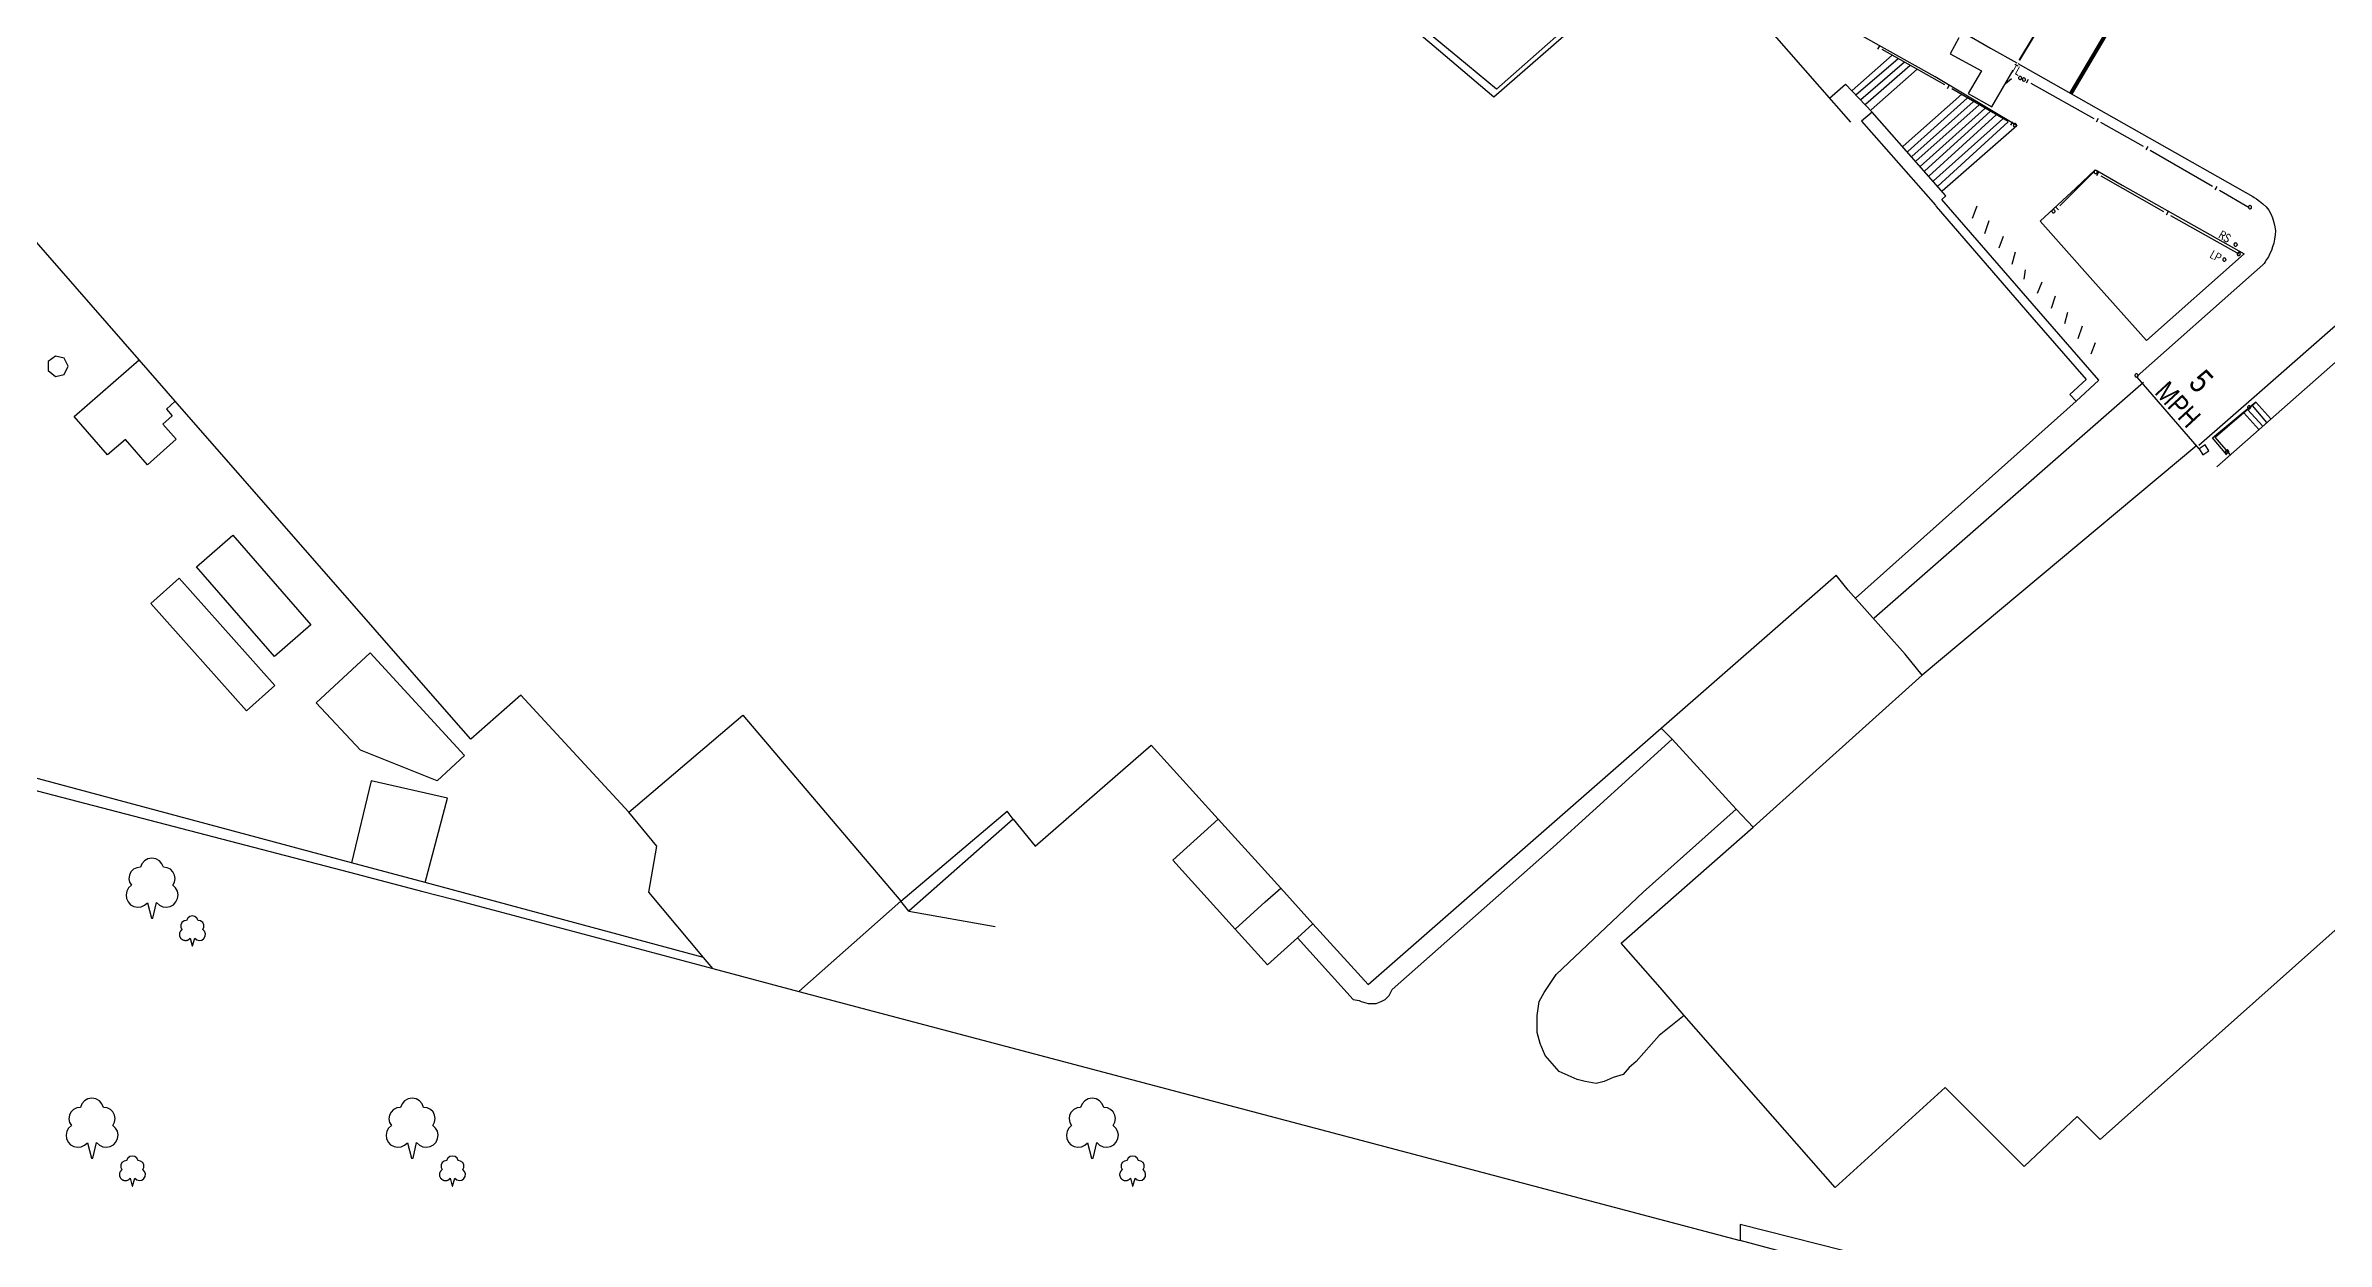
# Model space of a CAD drawing. Extents: x 427500 to 429848, y 434500 to 436505.
# Drawn here: x 429335.8 to 429449.8, y 434848.3 to 434908.1 of the extents above; entities that cross this region are included whole.
import ezdxf

# ---------------------------------------------------------------- set-up
doc = ezdxf.new("R2010")
doc.units = 0
doc.linetypes.add('1055', pattern=[0.6, 0.1, -0.5])
doc.layers.get('0').update_dxf_attribs({"color": 222})
doc.layers.add('LPTIP_Ex_Base', color=8, linetype='Continuous')
doc.layers.add('PRO-MARKINGS', color=7, linetype='Continuous')
doc.styles.add('ARIAL', font='arial.ttf', dxfattribs={"width": 0.8})
doc.styles.get("Standard").update_dxf_attribs({"font": 'romans.shx'})

# ---------------------------------------------------------------- blocks, each defined once
blk = doc.blocks.new('MH_LINE')
at = {"color": 0, "linetype": 'ByBlock', "flags": 128}
blk.add_lwpolyline([(-0.5, 0), (0.5, 0)], dxfattribs=at)
blk = doc.blocks.new('FENCE_UP')
at = {"color": 0, "linetype": 'ByBlock', "flags": 128}
blk.add_lwpolyline([(0, 0.5), (0, -0.5)], dxfattribs=at)
blk = doc.blocks.new('CIRCL')
at = {"color": 0, "linetype": 'ByBlock', "flags": 128}
for points in [[(0.5, 0), (0.475, 0.154), (0.404, 0.293), (0.293, 0.404), (0.154, 0.475), (0, 0.5), (-0.154, 0.475), (-0.293, 0.404), (-0.404, 0.293), (-0.475, 0.154), (-0.5, 0), (-0.475, -0.154), (-0.404, -0.293), (-0.293, -0.404), (-0.154, -0.475), (0, -0.5), (0.154, -0.475), (0.293, -0.404), (0.404, -0.293), (0.475, -0.154)], [(0.5, 0), (0.475, -0.154)]]:
    blk.add_lwpolyline(points, dxfattribs=at)

msp = doc.modelspace()

# ---------------------------------------------------------------- linework, layer by layer
at = {"layer": 'LPTIP_Ex_Base', "color": 251, "true_color": 0x636466}
for p, q in [((429340.52, 434892.36), (429333.4, 434900.5)), ((429336.33, 434892.55), (429335.97, 434892.27)), ((429335.97, 434892.27), (429335.97, 434891.82)), ((429335.97, 434891.82), (429336.33, 434891.53)), ((429336.77, 434892.45), (429336.33, 434892.55)), ((429336.97, 434892.04), (429336.77, 434892.45)), ((429336.77, 434891.63), (429336.97, 434892.04)), ((429337.27, 434889.52), (429340.52, 434892.36)), ((429342.32, 434890.29), (429340.52, 434892.36)), ((429336.33, 434891.53), (429336.77, 434891.63)), ((429427.24, 434879.47), (429440.7, 434891.24)), ((429338.94, 434887.61), (429337.27, 434889.52)), ((429342.17, 434889.56), (429341.71, 434889.15)), ((429342.32, 434890.29), (429341.88, 434889.9)), ((429341.88, 434889.9), (429342.17, 434889.56)), ((429352.31, 434878.87), (429342.32, 434890.29)), ((429426.31, 434880.45), (429437.34, 434890.3)), ((429339.83, 434888.38), (429338.94, 434887.61)), ((429340.93, 434887.12), (429339.83, 434888.38)), ((429342.37, 434888.39), (429340.93, 434887.12)), ((429341.71, 434889.15), (429342.37, 434888.39)), ((429443.38, 434888.08), (429429.65, 434876.6)), ((429343.39, 434882.01), (429345.2, 434883.59)), ((429345.2, 434883.59), (429349.1, 434879.11)), ((429341.1, 434880.18), (429342.52, 434881.45)), ((429342.52, 434881.45), (429347.3, 434876.09)), ((429347.29, 434877.54), (429343.39, 434882.01)), ((429416.6, 434873.95), (429425.35, 434881.6)), ((429425.95, 434880.85), (429425.35, 434881.6)), ((429428.8, 434877.65), (429425.95, 434880.85)), ((429345.88, 434874.82), (429341.1, 434880.18)), ((429349.1, 434879.11), (429347.29, 434877.54)), ((429356.14, 434874.5), (429352.31, 434878.87)), ((429351.14, 434867.22), (429314.19, 434877.14)), ((429349.37, 434875.22), (429352.07, 434877.71)), ((429352.07, 434877.71), (429356.78, 434872.59)), ((429429.65, 434876.6), (429428.8, 434877.65)), ((429347.3, 434876.09), (429345.88, 434874.82)), ((429421.2, 434869), (429429.65, 434876.6)), ((429351.59, 434872.86), (429349.37, 434875.22)), ((429359.6, 434875.6), (429357.1, 434873.4)), ((429365, 434869.75), (429359.6, 434875.6)), ((429365, 434869.75), (429370.7, 434874.6)), ((429370.7, 434874.6), (429378.6, 434865.3)), ((429357.1, 434873.4), (429356.14, 434874.5)), ((429401.95, 434861.15), (429416.6, 434873.95)), ((429417.15, 434873.4), (429416.6, 434873.95)), ((429461.2, 434873.6), (429438.55, 434853.4)), ((429327.8, 434872.8), (429351.03, 434866.75)), ((429355.41, 434871.32), (429351.59, 434872.86)), ((429356.78, 434872.59), (429355.41, 434871.32)), ((429388.4, 434870.75), (429391.1, 434873.1)), ((429391.1, 434873.1), (429394.45, 434869.4)), ((429411.2, 434868), (429417.15, 434873.4)), ((429420.35, 434869.9), (429417.15, 434873.4)), ((429352.11, 434871.32), (429351.14, 434867.22)), ((429355.94, 434870.46), (429352.11, 434871.32)), ((429354.81, 434866.24), (429355.94, 434870.46)), ((429385.3, 434868.05), (429388.4, 434870.75)), ((429366.4, 434868.05), (429365, 434869.75)), ((429378.6, 434865.3), (429383.9, 434869.8)), ((429384.2, 434869.4), (429379, 434864.8)), ((429384.2, 434869.4), (429383.9, 434869.8)), ((429384.2, 434869.4), (429385.3, 434868.05)), ((429394.45, 434869.4), (429392.19, 434867.36)), ((429394.45, 434869.4), (429396.45, 434867.2)), ((429414.6, 434863.2), (429421.2, 434869)), ((429415.7, 434865.75), (429420.35, 434869.9)), ((429421.2, 434869), (429420.35, 434869.9)), ((429366, 434865.75), (429366.4, 434868.05)), ((429403.15, 434860.9), (429411.2, 434868)), ((429351.03, 434866.75), (429354.7, 434865.79)), ((429354.81, 434866.24), (429351.14, 434867.22)), ((429392.19, 434867.36), (429395.31, 434863.91)), ((429396.45, 434867.2), (429397.58, 434865.96)), ((429354.7, 434865.79), (429356.2, 434865.4)), ((429368.73, 434862.5), (429354.81, 434866.24)), ((429368.73, 434862.5), (429366, 434865.75)), ((429396.81, 434865.27), (429397.58, 434865.96)), ((429397.58, 434865.96), (429399.19, 434864.18)), ((429411.35, 434861.65), (429415.7, 434865.75)), ((429356.2, 434865.4), (429369.2, 434861.95)), ((429378.6, 434865.3), (429373.5, 434860.8)), ((429379, 434864.8), (429378.6, 434865.3)), ((429379, 434864.8), (429383.3, 434864.04)), ((429395.31, 434863.91), (429396.81, 434865.27)), ((429396.92, 434862.13), (429395.31, 434863.91)), ((429398.42, 434863.48), (429396.92, 434862.13)), ((429399.19, 434864.18), (429398.42, 434863.48)), ((429398.42, 434863.48), (429401.2, 434860.4)), ((429399.19, 434864.18), (429401.95, 434861.15)), ((429416.55, 434861), (429414.6, 434863.2)), ((429369.2, 434861.95), (429368.73, 434862.5)), ((429369.2, 434861.95), (429368.73, 434862.5)), ((429369.2, 434861.95), (429373.5, 434860.8)), ((429410.75, 434860.75), (429411.35, 434861.65)), ((429417.75, 434859.6), (429416.55, 434861)), ((429373.5, 434860.8), (429420.55, 434848.35)), ((429401.2, 434860.4), (429401.5, 434860.35)), ((429401.5, 434860.35), (429401.6, 434860.3)), ((429401.6, 434860.3), (429401.95, 434860.2)), ((429401.95, 434860.2), (429402.35, 434860.2)), ((429402.35, 434860.2), (429402.6, 434860.3)), ((429402.6, 434860.3), (429402.8, 434860.4)), ((429402.8, 434860.4), (429403, 434860.6)), ((429403, 434860.6), (429403.15, 434860.9)), ((429410.4, 434859.6), (429410.5, 434860.3)), ((429410.5, 434860.3), (429410.75, 434860.75)), ((429410.4, 434858.75), (429410.4, 434859.6)), ((429410.55, 434858.2), (429410.4, 434858.75)), ((429417.75, 434859.6), (429416.5, 434858.6)), ((429425.3, 434851), (429417.75, 434859.6)), ((429410.8, 434857.6), (429410.55, 434858.2)), ((429411.5, 434856.8), (429410.8, 434857.6)), ((429416.5, 434858.6), (429415.35, 434857.3)), ((429412.4, 434856.4), (429411.5, 434856.8)), ((429412.8, 434856.3), (429412.4, 434856.4)), ((429414.2, 434856.5), (429413.75, 434856.3)), ((429414.7, 434856.65), (429414.2, 434856.5)), ((429415, 434857), (429414.7, 434856.65)), ((429415.35, 434857.3), (429415, 434857)), ((429413.35, 434856.2), (429412.8, 434856.3)), ((429413.75, 434856.3), (429413.35, 434856.2)), ((429430.8, 434856), (429425.3, 434851)), ((429434.75, 434852.05), (429430.8, 434856)), ((429437.4, 434854.55), (429434.75, 434852.05)), ((429438.55, 434853.4), (429437.4, 434854.55)), ((429448.05, 434842.2), (429420.55, 434849.15)), ((429420.55, 434849.15), (429420.55, 434848.35)), ((429429.3, 434846), (429420.55, 434848.35))]:
    msp.add_line(p, q, dxfattribs=at)
at = {"layer": 'LPTIP_Ex_Base', "color": 251, "true_color": 0x636466, "flags": 128}
for points in [[(429384.84, 434925.09), (429387.88, 434922.5), (429396.57, 434915.38), (429405.47, 434907.85), (429408.24, 434905.51), (429414.06, 434910.6), (429416.88, 434913.06), (429416.93, 434912.99), (429417.07, 434912.83), (429417.39, 434913.11), (429417.9, 434913.56), (429419.86, 434911.32), (429426.06, 434904.23)], [(429417.33, 434913.13), (429416.98, 434913.5), (429413.88, 434910.76), (429408.37, 434905.88), (429406.43, 434907.48), (429402.11, 434911.07), (429391.39, 434919.99), (429385.21, 434925.14), (429385.05, 434924.98)], [(429434.4, 434904.06), (429430.29, 434906.51), (429423.15, 434910.52), (429418.28, 434913.29), (429418.23, 434913.19)], [(429430.78, 434906.11), (429427.65, 434907.87), (429427.65, 434907.87)], [(429431.48, 434908.45), (429431.05, 434907.66), (429432.61, 434906.81), (429431.95, 434905.67), (429433.13, 434905), (429434.19, 434906.84)], [(429431.67, 434908.73), (429433.06, 434907.94), (429434.38, 434907.2)], [(429428.15, 434907.58), (429426.15, 434905.82)], [(429428.43, 434907.39), (429426.35, 434905.6)], [(429428.77, 434907.23), (429426.58, 434905.36)], [(429429.04, 434907.07), (429426.82, 434905.12)], [(429427.09, 434904.85), (429429.39, 434906.88)], [(429434.43, 434907.17), (429435.31, 434906.67), (429440.99, 434903.45), (429446.18, 434900.53), (429446.24, 434900.48), (429446.35, 434900.4), (429446.5, 434900.29), (429446.67, 434900.16), (429446.84, 434900.01), (429446.97, 434899.84), (429447.07, 434899.66), (429447.16, 434899.45), (429447.22, 434899.23), (429447.27, 434899.01), (429447.3, 434898.8), (429447.29, 434898.6), (429447.26, 434898.39), (429447.22, 434898.19), (429447.16, 434898), (429447.1, 434897.83), (429447.03, 434897.67), (429446.95, 434897.51), (429446.86, 434897.37), (429446.79, 434897.26), (429446.74, 434897.17), (429446.67, 434897.1), (429446.1, 434896.6), (429440.4, 434891.54)], [(429425.02, 434905.43), (429425.82, 434906.14), (429427.15, 434904.74)], [(429431.62, 434905.63), (429428.69, 434903.03)], [(429431.89, 434905.44), (429428.92, 434902.78)], [(429433.95, 434904.27), (429431.13, 434905.91), (429431.13, 434905.91)], [(429434.72, 434906.38), (429434.72, 434906.38)], [(429435.07, 434906.18), (429438.22, 434904.42)], [(429432.2, 434905.26), (429429.12, 434902.52)], [(429432.47, 434905.09), (429429.35, 434902.3)], [(429432.77, 434904.92), (429429.54, 434902.03)], [(429433.05, 434904.77), (429429.77, 434901.8)], [(429433.34, 434904.61), (429429.98, 434901.54)], [(429433.67, 434904.4), (429430.21, 434901.31)], [(429433.94, 434904.25), (429430.43, 434901.04)], [(429434.37, 434904.06), (429430.64, 434900.79)], [(429434.3, 434904.07), (429434.3, 434904.07)], [(429438.56, 434904.23), (429440.69, 434903.04), (429440.69, 434903.04)], [(429441.04, 434902.84), (429444.16, 434901.04)], [(429436.53, 434900.06), (429438.23, 434901.75), (429438.23, 434901.75)], [(429438.58, 434901.55), (429441.71, 434899.78)], [(429444.51, 434900.84), (429445.99, 434899.98)], [(429432.38, 434900.04), (429432.14, 434899.42)], [(429436.24, 434899.78), (429436.24, 434899.78)], [(429432.78, 434898.67), (429432.99, 434899.33)], [(429442.06, 434899.58), (429445.48, 434897.65)], [(429433.7, 434898.52), (429433.48, 434897.94)], [(429434.14, 434897.14), (429434.31, 434897.76)], [(429434.8, 434896.86), (429434.73, 434896.39)], [(429435.41, 434895.69), (429435.64, 434896.26)], [(429436.3, 434895.54), (429436.09, 434894.92)], [(429436.77, 434894.18), (429436.92, 434894.74)], [(429437.65, 434894.05), (429437.43, 434893.41)], [(429443.47, 434888.1), (429446.51, 434890.75), (429450.85, 434894.56)], [(429438.1, 434892.66), (429438.31, 434893.22)], [(429444.38, 434887.02), (429450.31, 434892.25), (429450.34, 434892.28), (429459.7, 434881.58), (429464.68, 434875.91), (429463.94, 434875.21)], [(429440.37, 434891.5), (429443.47, 434887.91)], [(429444.87, 434887.61), (429444.15, 434888.46), (429446.33, 434890.26)], [(429445.06, 434887.62), (429444.29, 434888.49), (429445.49, 434889.52), (429446.29, 434890.21)], [(429446.48, 434888.88), (429445.72, 434889.71)], [(429446.67, 434889.05), (429445.91, 434889.87)], [(429446.87, 434889.23), (429446.15, 434890.07)], [(429446.33, 434890.24), (429447.08, 434889.41)]]:
    msp.add_lwpolyline(points, dxfattribs=at)
for points in [[(429430.83, 434900.55), (429427.15, 434904.74), (429426.62, 434904.28), (429430.31, 434900.09), (429430.34, 434900.03), (429435.13, 434894.5), (429437.85, 434891.38), (429437.03, 434890.63), (429437.34, 434890.3), (429438.48, 434891.35), (429435.47, 434894.8), (429430.62, 434900.38)], [(429438.37, 434901.82), (429439.64, 434901.09), (429445.74, 434897.66), (429440.86, 434893.33), (429438.17, 434896.32), (429435.55, 434899.29), (429437.32, 434900.94), (429438.3, 434901.86)], [(429443.49, 434887.91), (429443.68, 434887.62), (429443.98, 434887.82), (429443.79, 434888.11)]]:
    msp.add_lwpolyline(points, close=True, dxfattribs=at)
at = {"layer": 'LPTIP_Ex_Base', "color": 251, "true_color": 0x636466}
for points in [[(429340.13, 434866.1), (429339.99, 434865.97), (429339.9, 434865.81), (429339.87, 434865.62), (429339.89, 434865.44), (429339.97, 434865.27), (429340.09, 434865.13), (429340.26, 434865.04), (429340.44, 434865.01), (429340.62, 434865.03), (429340.79, 434865.11), (429340.93, 434865.23), (429340.93, 434865.23), (429341.13, 434864.46), (429341.21, 434864.46), (429341.39, 434865.24), (429341.39, 434865.24), (429341.53, 434865.11), (429341.7, 434865.03), (429341.89, 434865.01), (429342.07, 434865.04), (429342.24, 434865.13), (429342.36, 434865.27), (429342.44, 434865.44), (429342.47, 434865.63), (429342.43, 434865.81), (429342.34, 434865.97), (429342.2, 434866.1), (429342.29, 434866.26), (429342.32, 434866.44), (429342.29, 434866.61), (429342.21, 434866.78), (429342.08, 434866.9), (429341.92, 434866.98), (429341.74, 434867), (429341.74, 434867), (429341.66, 434867.18), (429341.53, 434867.33), (429341.36, 434867.43), (429341.16, 434867.46), (429340.96, 434867.43), (429340.79, 434867.33), (429340.66, 434867.18), (429340.58, 434867), (429340.4, 434866.98), (429340.24, 434866.9), (429340.11, 434866.77), (429340.03, 434866.61), (429340, 434866.43), (429340.04, 434866.25), (429340.13, 434866.1)], [(429342.66, 434863.89), (429342.65, 434863.88), (429342.63, 434863.86), (429342.62, 434863.85), (429342.61, 434863.84), (429342.6, 434863.82), (429342.59, 434863.81), (429342.58, 434863.79), (429342.57, 434863.78), (429342.56, 434863.76), (429342.55, 434863.74), (429342.54, 434863.72), (429342.54, 434863.71), (429342.54, 434863.69), (429342.53, 434863.67), (429342.53, 434863.65), (429342.53, 434863.63), (429342.53, 434863.61), (429342.54, 434863.59), (429342.54, 434863.58), (429342.54, 434863.56), (429342.55, 434863.54), (429342.56, 434863.52), (429342.57, 434863.51), (429342.57, 434863.49), (429342.58, 434863.47), (429342.59, 434863.46), (429342.61, 434863.44), (429342.62, 434863.43), (429342.63, 434863.42), (429342.65, 434863.41), (429342.66, 434863.4), (429342.68, 434863.39), (429342.69, 434863.38), (429342.71, 434863.37), (429342.73, 434863.36), (429342.75, 434863.35), (429342.76, 434863.35), (429342.78, 434863.35), (429342.8, 434863.34), (429342.82, 434863.34), (429342.84, 434863.34), (429342.86, 434863.34), (429342.88, 434863.34), (429342.89, 434863.35), (429342.91, 434863.35), (429342.93, 434863.36), (429342.95, 434863.36), (429342.96, 434863.37), (429342.98, 434863.38), (429343, 434863.39), (429343.01, 434863.4), (429343.03, 434863.41), (429343.04, 434863.43), (429343.05, 434863.44), (429343.07, 434863.46), (429343.07, 434863.46), (429343.17, 434863.07), (429343.19, 434863.07), (429343.3, 434863.46), (429343.3, 434863.46), (429343.4, 434863.38), (429343.52, 434863.34), (429343.65, 434863.36), (429343.75, 434863.44), (429343.82, 434863.55), (429343.83, 434863.68), (429343.79, 434863.8), (429343.7, 434863.89), (429343.75, 434864), (429343.75, 434864.13), (429343.7, 434864.24), (429343.59, 434864.32), (429343.47, 434864.34), (429343.41, 434864.46), (429343.31, 434864.54), (429343.18, 434864.57), (429343.05, 434864.54), (429342.95, 434864.46), (429342.89, 434864.34), (429342.77, 434864.32), (429342.66, 434864.24), (429342.61, 434864.13), (429342.61, 434864), (429342.66, 434863.89)], [(429337.13, 434854.1), (429336.99, 434853.97), (429336.9, 434853.81), (429336.87, 434853.62), (429336.89, 434853.44), (429336.97, 434853.27), (429337.09, 434853.13), (429337.26, 434853.04), (429337.44, 434853.01), (429337.62, 434853.03), (429337.79, 434853.11), (429337.93, 434853.23), (429337.93, 434853.23), (429338.13, 434852.46), (429338.21, 434852.46), (429338.39, 434853.24), (429338.39, 434853.24), (429338.53, 434853.11), (429338.7, 434853.03), (429338.89, 434853.01), (429339.07, 434853.04), (429339.24, 434853.13), (429339.36, 434853.27), (429339.44, 434853.44), (429339.47, 434853.63), (429339.43, 434853.81), (429339.34, 434853.97), (429339.2, 434854.1), (429339.29, 434854.26), (429339.32, 434854.44), (429339.29, 434854.61), (429339.21, 434854.78), (429339.08, 434854.9), (429338.92, 434854.98), (429338.74, 434855), (429338.74, 434855), (429338.66, 434855.18), (429338.53, 434855.33), (429338.36, 434855.43), (429338.16, 434855.46), (429337.96, 434855.43), (429337.79, 434855.33), (429337.66, 434855.18), (429337.58, 434855), (429337.4, 434854.98), (429337.24, 434854.9), (429337.11, 434854.77), (429337.03, 434854.61), (429337, 434854.43), (429337.04, 434854.25), (429337.13, 434854.1)], [(429353.13, 434854.1), (429352.99, 434853.97), (429352.9, 434853.81), (429352.87, 434853.62), (429352.89, 434853.44), (429352.97, 434853.27), (429353.09, 434853.13), (429353.26, 434853.04), (429353.44, 434853.01), (429353.62, 434853.03), (429353.79, 434853.11), (429353.93, 434853.23), (429353.93, 434853.23), (429354.13, 434852.46), (429354.21, 434852.46), (429354.39, 434853.24), (429354.39, 434853.24), (429354.53, 434853.11), (429354.7, 434853.03), (429354.89, 434853.01), (429355.07, 434853.04), (429355.24, 434853.13), (429355.36, 434853.27), (429355.44, 434853.44), (429355.47, 434853.63), (429355.43, 434853.81), (429355.34, 434853.97), (429355.2, 434854.1), (429355.29, 434854.26), (429355.32, 434854.44), (429355.29, 434854.61), (429355.21, 434854.78), (429355.08, 434854.9), (429354.92, 434854.98), (429354.74, 434855), (429354.74, 434855), (429354.66, 434855.18), (429354.53, 434855.33), (429354.36, 434855.43), (429354.16, 434855.46), (429353.96, 434855.43), (429353.79, 434855.33), (429353.66, 434855.18), (429353.58, 434855), (429353.4, 434854.98), (429353.24, 434854.9), (429353.11, 434854.77), (429353.03, 434854.61), (429353, 434854.43), (429353.04, 434854.25), (429353.13, 434854.1)], [(429387.13, 434854.1), (429386.99, 434853.97), (429386.9, 434853.81), (429386.87, 434853.62), (429386.89, 434853.44), (429386.97, 434853.27), (429387.09, 434853.13), (429387.26, 434853.04), (429387.44, 434853.01), (429387.62, 434853.03), (429387.79, 434853.11), (429387.93, 434853.23), (429387.93, 434853.23), (429388.13, 434852.46), (429388.21, 434852.46), (429388.39, 434853.24), (429388.39, 434853.24), (429388.53, 434853.11), (429388.7, 434853.03), (429388.89, 434853.01), (429389.07, 434853.04), (429389.24, 434853.13), (429389.36, 434853.27), (429389.44, 434853.44), (429389.47, 434853.63), (429389.43, 434853.81), (429389.34, 434853.97), (429389.2, 434854.1), (429389.29, 434854.26), (429389.32, 434854.44), (429389.29, 434854.61), (429389.21, 434854.78), (429389.08, 434854.9), (429388.92, 434854.98), (429388.74, 434855), (429388.74, 434855), (429388.66, 434855.18), (429388.53, 434855.33), (429388.36, 434855.43), (429388.16, 434855.46), (429387.96, 434855.43), (429387.79, 434855.33), (429387.66, 434855.18), (429387.58, 434855), (429387.4, 434854.98), (429387.24, 434854.9), (429387.11, 434854.77), (429387.03, 434854.61), (429387, 434854.43), (429387.04, 434854.25), (429387.13, 434854.1)], [(429339.66, 434851.89), (429339.65, 434851.88), (429339.63, 434851.86), (429339.62, 434851.85), (429339.61, 434851.84), (429339.6, 434851.82), (429339.59, 434851.81), (429339.58, 434851.79), (429339.57, 434851.78), (429339.56, 434851.76), (429339.55, 434851.74), (429339.54, 434851.72), (429339.54, 434851.71), (429339.54, 434851.69), (429339.53, 434851.67), (429339.53, 434851.65), (429339.53, 434851.63), (429339.53, 434851.61), (429339.54, 434851.59), (429339.54, 434851.58), (429339.54, 434851.56), (429339.55, 434851.54), (429339.56, 434851.52), (429339.57, 434851.51), (429339.57, 434851.49), (429339.58, 434851.47), (429339.59, 434851.46), (429339.61, 434851.44), (429339.62, 434851.43), (429339.63, 434851.42), (429339.65, 434851.41), (429339.66, 434851.4), (429339.68, 434851.39), (429339.69, 434851.38), (429339.71, 434851.37), (429339.73, 434851.36), (429339.75, 434851.35), (429339.76, 434851.35), (429339.78, 434851.35), (429339.8, 434851.34), (429339.82, 434851.34), (429339.84, 434851.34), (429339.86, 434851.34), (429339.88, 434851.34), (429339.89, 434851.35), (429339.91, 434851.35), (429339.93, 434851.36), (429339.95, 434851.36), (429339.96, 434851.37), (429339.98, 434851.38), (429340, 434851.39), (429340.01, 434851.4), (429340.03, 434851.41), (429340.04, 434851.43), (429340.05, 434851.44), (429340.07, 434851.46), (429340.07, 434851.46), (429340.17, 434851.07), (429340.19, 434851.07), (429340.3, 434851.46), (429340.3, 434851.46), (429340.4, 434851.38), (429340.52, 434851.34), (429340.65, 434851.36), (429340.75, 434851.44), (429340.82, 434851.55), (429340.83, 434851.68), (429340.79, 434851.8), (429340.7, 434851.89), (429340.75, 434852), (429340.75, 434852.13), (429340.7, 434852.24), (429340.59, 434852.32), (429340.47, 434852.34), (429340.41, 434852.46), (429340.31, 434852.54), (429340.18, 434852.57), (429340.05, 434852.54), (429339.95, 434852.46), (429339.89, 434852.34), (429339.77, 434852.32), (429339.66, 434852.24), (429339.61, 434852.13), (429339.61, 434852), (429339.66, 434851.89)], [(429355.66, 434851.89), (429355.65, 434851.88), (429355.63, 434851.86), (429355.62, 434851.85), (429355.61, 434851.84), (429355.6, 434851.82), (429355.59, 434851.81), (429355.58, 434851.79), (429355.57, 434851.78), (429355.56, 434851.76), (429355.55, 434851.74), (429355.54, 434851.72), (429355.54, 434851.71), (429355.54, 434851.69), (429355.53, 434851.67), (429355.53, 434851.65), (429355.53, 434851.63), (429355.53, 434851.61), (429355.54, 434851.59), (429355.54, 434851.58), (429355.54, 434851.56), (429355.55, 434851.54), (429355.56, 434851.52), (429355.57, 434851.51), (429355.57, 434851.49), (429355.58, 434851.47), (429355.59, 434851.46), (429355.61, 434851.44), (429355.62, 434851.43), (429355.63, 434851.42), (429355.65, 434851.41), (429355.66, 434851.4), (429355.68, 434851.39), (429355.69, 434851.38), (429355.71, 434851.37), (429355.73, 434851.36), (429355.75, 434851.35), (429355.76, 434851.35), (429355.78, 434851.35), (429355.8, 434851.34), (429355.82, 434851.34), (429355.84, 434851.34), (429355.86, 434851.34), (429355.88, 434851.34), (429355.89, 434851.35), (429355.91, 434851.35), (429355.93, 434851.36), (429355.95, 434851.36), (429355.96, 434851.37), (429355.98, 434851.38), (429356, 434851.39), (429356.01, 434851.4), (429356.03, 434851.41), (429356.04, 434851.43), (429356.05, 434851.44), (429356.07, 434851.46), (429356.07, 434851.46), (429356.17, 434851.07), (429356.19, 434851.07), (429356.3, 434851.46), (429356.3, 434851.46), (429356.4, 434851.38), (429356.52, 434851.34), (429356.65, 434851.36), (429356.75, 434851.44), (429356.82, 434851.55), (429356.83, 434851.68), (429356.79, 434851.8), (429356.7, 434851.89), (429356.75, 434852), (429356.75, 434852.13), (429356.7, 434852.24), (429356.59, 434852.32), (429356.47, 434852.34), (429356.41, 434852.46), (429356.31, 434852.54), (429356.18, 434852.57), (429356.05, 434852.54), (429355.95, 434852.46), (429355.89, 434852.34), (429355.77, 434852.32), (429355.66, 434852.24), (429355.61, 434852.13), (429355.61, 434852), (429355.66, 434851.89)], [(429389.66, 434851.89), (429389.65, 434851.88), (429389.63, 434851.86), (429389.62, 434851.85), (429389.61, 434851.84), (429389.6, 434851.82), (429389.59, 434851.81), (429389.58, 434851.79), (429389.57, 434851.78), (429389.56, 434851.76), (429389.55, 434851.74), (429389.54, 434851.72), (429389.54, 434851.71), (429389.54, 434851.69), (429389.53, 434851.67), (429389.53, 434851.65), (429389.53, 434851.63), (429389.53, 434851.61), (429389.54, 434851.59), (429389.54, 434851.58), (429389.54, 434851.56), (429389.55, 434851.54), (429389.56, 434851.52), (429389.57, 434851.51), (429389.57, 434851.49), (429389.58, 434851.47), (429389.59, 434851.46), (429389.61, 434851.44), (429389.62, 434851.43), (429389.63, 434851.42), (429389.65, 434851.41), (429389.66, 434851.4), (429389.68, 434851.39), (429389.69, 434851.38), (429389.71, 434851.37), (429389.73, 434851.36), (429389.75, 434851.35), (429389.76, 434851.35), (429389.78, 434851.35), (429389.8, 434851.34), (429389.82, 434851.34), (429389.84, 434851.34), (429389.86, 434851.34), (429389.88, 434851.34), (429389.89, 434851.35), (429389.91, 434851.35), (429389.93, 434851.36), (429389.95, 434851.36), (429389.96, 434851.37), (429389.98, 434851.38), (429390, 434851.39), (429390.01, 434851.4), (429390.03, 434851.41), (429390.04, 434851.43), (429390.05, 434851.44), (429390.07, 434851.46), (429390.07, 434851.46), (429390.17, 434851.07), (429390.19, 434851.07), (429390.3, 434851.46), (429390.3, 434851.46), (429390.4, 434851.38), (429390.52, 434851.34), (429390.65, 434851.36), (429390.75, 434851.44), (429390.82, 434851.55), (429390.83, 434851.68), (429390.79, 434851.8), (429390.7, 434851.89), (429390.75, 434852), (429390.75, 434852.13), (429390.7, 434852.24), (429390.59, 434852.32), (429390.47, 434852.34), (429390.41, 434852.46), (429390.31, 434852.54), (429390.18, 434852.57), (429390.05, 434852.54), (429389.95, 434852.46), (429389.89, 434852.34), (429389.77, 434852.32), (429389.66, 434852.24), (429389.61, 434852.13), (429389.61, 434852), (429389.66, 434851.89)]]:
    msp.add_lwpolyline(points, dxfattribs=at)
at = {"layer": 'PRO-MARKINGS', "linetype": '1055', "const_width": 0.1, "flags": 128}
msp.add_lwpolyline([(429440.14, 434916.69), (429434.5, 434907.33)], dxfattribs=at)
at = {"layer": 'PRO-MARKINGS', "const_width": 0.2, "flags": 128}
msp.add_lwpolyline([(429440.63, 434911.68), (429437.06, 434905.64)], dxfattribs=at)

# ---------------------------------------------------------------- block references
at = {"layer": 'LPTIP_Ex_Base', "color": 251, "true_color": 0x636466}
for name, p, xscale, yscale, zscale, rotation in [('FENCE_UP', (429427.48, 434907.97), 0.2, 0.2, 0.2, 150.27161), ('CIRCL', (429434.54, 434906.45), 0.16, 0.16, 0.16, 75.542053), ('FENCE_UP', (429430.96, 434906.01), 0.2, 0.2, 0.2, 150.674594), ('MH_LINE', (429433.96, 434906.29), 0.378683, 0.378683, 0.378683, 40.86961600000001), ('CIRCL', (429434.73, 434906.37), 0.16, 0.16, 0.16, 320.911649), ('FENCE_UP', (429434.9, 434906.28), 0.2, 0.2, 0.2, 330.78323), ('FENCE_UP', (429434.12, 434904.17), 0.2, 0.2, 0.2, 149.748794), ('FENCE_UP', (429438.39, 434904.33), 0.2, 0.2, 0.2, 330.78323), ('CIRCL', (429434.28, 434904.09), 0.16, 0.16, 0.16, 340.747887), ('FENCE_UP', (429440.87, 434902.94), 0.2, 0.2, 0.2, 330.007487), ('CIRCL', (429438.32, 434901.75), 0.16, 0.16, 0.16, 223.0877149999999), ('FENCE_UP', (429438.41, 434901.65), 0.2, 0.2, 0.2, 330.513768), ('FENCE_UP', (429444.33, 434900.94), 0.2, 0.2, 0.2, 330.007487), ('CIRCL', (429436.21, 434899.78), 0.16, 0.16, 0.16, 296.859476), ('FENCE_UP', (429436.39, 434899.92), 0.2, 0.2, 0.2, 44.704239), ('FENCE_UP', (429441.89, 434899.68), 0.2, 0.2, 0.2, 330.513768), ('CIRCL', (429446.03, 434899.99), 0.16, 0.16, 0.16, 150.551214), ('CIRCL', (429445.47, 434897.65), 0.16, 0.16, 0.16, 150.126879), ('CIRCL', (429440.36, 434891.58), 0.16, 0.16, 0.16, 344.238103), ('CIRCL', (429445.99, 434889.99), 0.16, 0.16, 0.16, 243.5508499999999), ('CIRCL', (429444.89, 434887.78), 0.16, 0.16, 0.16, 76.326402)]:
    msp.add_blockref(name, p, dxfattribs=dict(at, xscale=xscale, yscale=yscale, zscale=zscale, rotation=rotation))
at = {"layer": 'LPTIP_Ex_Base', "color": 251, "true_color": 0x636466, "xscale": 0.16, "yscale": 0.16, "zscale": 0.16}
for p in [(429444.75, 434897.37), (429445.31, 434898.12)]:
    msp.add_blockref('CIRCL', p, dxfattribs=at)

# ---------------------------------------------------------------- texts
at = {"layer": 'LPTIP_Ex_Base', "color": 251, "true_color": 0x636466, "width": 0.8}
for s, rotation, p in [('TL', -30.2803, (429434.07, 434906.79)), ('RS', -30.3167, (429444.43, 434898.49)), ('LP', -29.5536, (429444, 434897.5))]:
    msp.add_text(s, height=0.4, rotation=rotation, dxfattribs=at).set_placement(p)
at = {"layer": 'LPTIP_Ex_Base', "color": 251, "true_color": 0x636466, "style": 'ARIAL', "width": 0.8}
for s, height, p in [('5', 1.2, (429442.9, 434891.16)), ('MPH', 1, (429441.22, 434890.7))]:
    msp.add_text(s, height=height, rotation=-47.1933, dxfattribs=at).set_placement(p)

doc.saveas('drawing.dxf')
